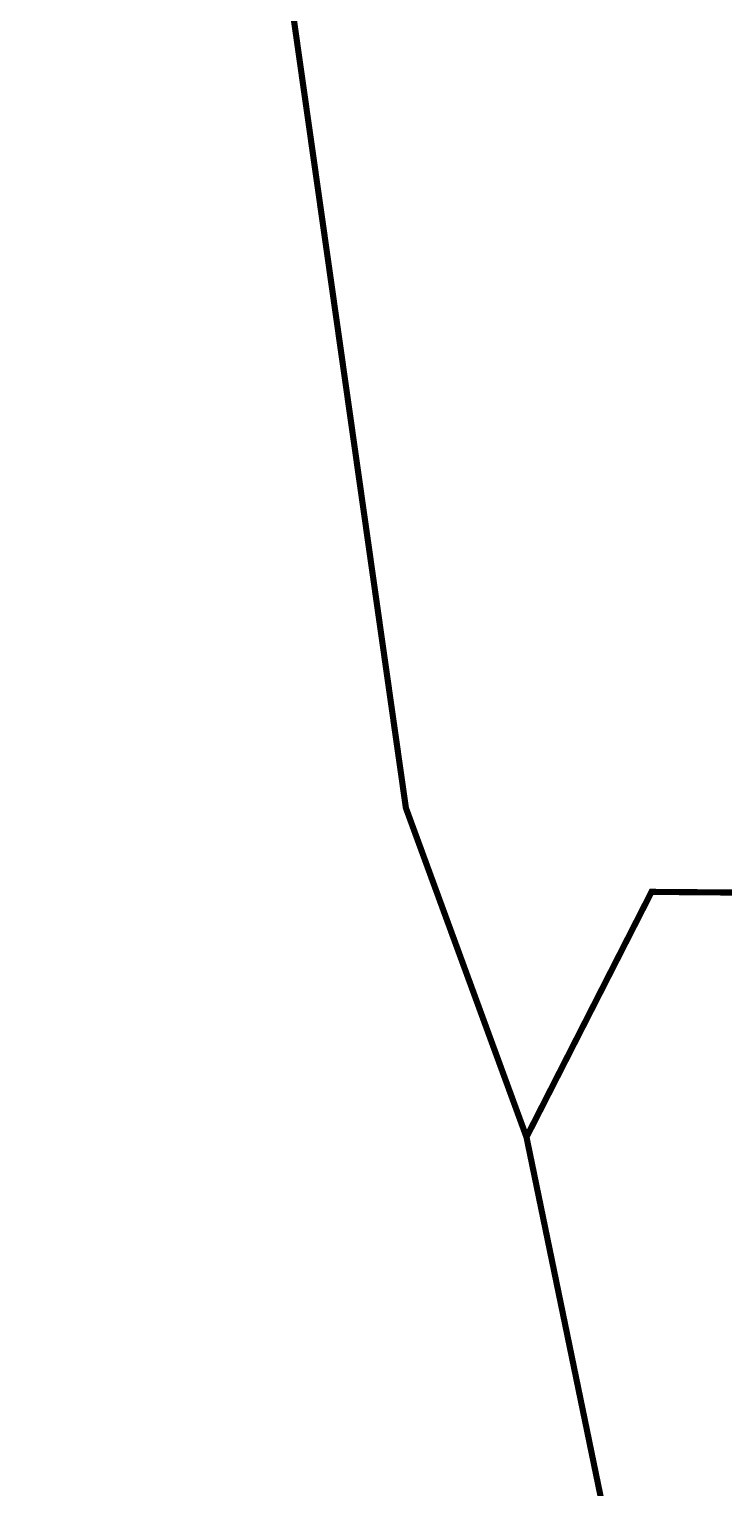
# Model space of a CAD drawing. Header units: metres. Extents: x 326467 to 340077, y 1811030 to 1824953.
# Drawn here: x 329736.4 to 329804.9, y 1812942.7 to 1813086.5 of the extents above; entities that cross this region are included whole.
import ezdxf

# ---------------------------------------------------------------- set-up
doc = ezdxf.new("R2010")
doc.units = ezdxf.units.M
doc.header["$MEASUREMENT"] = 0
doc.layers.add('SURVEY PLOT BOUNDARY', color=35, linetype='Continuous')

# ---------------------------------------------------------------- blocks, each defined once
blk = doc.blocks.new('16')
at = {"layer": 'SURVEY PLOT BOUNDARY', "lineweight": 18, "const_width": 0.606}
blk.add_lwpolyline([(329813.91, 1813001.31), (329797.74, 1813001.44), (329785.42, 1812977.27), (329773.54, 1813009.71), (329762.04, 1813090.66), (329717.98, 1813143.57), (329782.82, 1813163.28), (329782.88, 1813171.37), (329783, 1813187.54), (329787.08, 1813191.55), (329795.72, 1813264.27), (329848.71, 1813320.46)], dxfattribs=at)
for points in [[(329776.62, 1812884.34), (329764.37, 1812868.26), (329760.33, 1812868.29), (329748.26, 1812876.47), (329748.45, 1812900.73), (329720.37, 1812929.25), (329700.25, 1812941.54), (329700.47, 1812969.84), (329660.33, 1813006.54), (329619.99, 1813018.98), (329607.9, 1813023.12), (329620.46, 1813079.63), (329685.73, 1813155.95), (329717.98, 1813143.57), (329762.04, 1813090.66), (329773.54, 1813009.71), (329785.42, 1812977.27), (329797.11, 1812920.57), (329784.89, 1812908.54), (329772.76, 1812908.63), (329764.55, 1812892.52)], [(329902.93, 1813012.75), (329886.33, 1812956.27), (329885.67, 1812871.37), (329848.67, 1812790.79), (329832.18, 1812750.48), (329775.81, 1812779.22), (329788.15, 1812807.43), (329788.53, 1812855.95), (329764.37, 1812868.26), (329776.62, 1812884.34), (329764.55, 1812892.52), (329772.76, 1812908.63), (329784.89, 1812908.54), (329797.11, 1812920.57), (329785.42, 1812977.27), (329797.74, 1813001.44), (329813.91, 1813001.31), (329822.08, 1813013.38), (329846.31, 1813009.15), (329898.98, 1813024.91), (329907.01, 1813016.77)]]:
    blk.add_lwpolyline(points, close=True, dxfattribs=at)

msp = doc.modelspace()

# ---------------------------------------------------------------- block references
msp.add_blockref('16', (0, 0))

doc.saveas('drawing.dxf')
